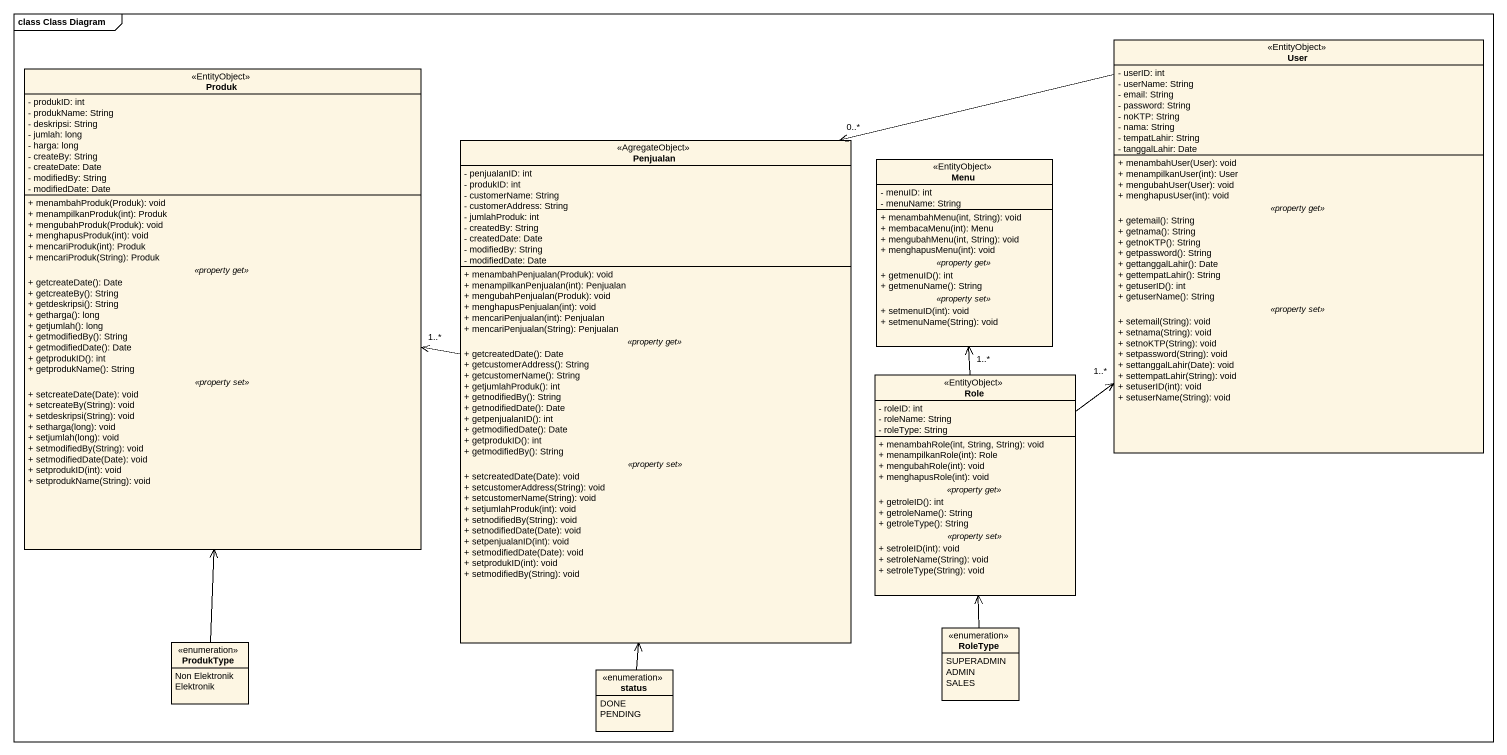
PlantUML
@startuml
mainframe class Class Diagram
hide circle
hide empty members
skinparam classAttributeIconSize 0
class User <<EntityObject>> {
  - userID: int
  - userName: String
  - email: String
  - password: String
  - noKTP: String
  - nama: String
  - tempatLahir: String
  - tanggalLahir: Date
  --
  + menambahUser(User): void
  + menampilkanUser(int): User
  + mengubahUser(User): void
  + menghapusUser(int): void
  .. <<property get>> ..
  + getemail(): String
  + getnama(): String
  + getnoKTP(): String
  + getpassword(): String
  + gettanggalLahir(): Date
  + gettempatLahir(): String
  + getuserID(): int
  + getuserName(): String
  .. <<property set>> ..
  + setemail(String): void
  + setnama(String): void
  + setnoKTP(String): void
  + setpassword(String): void
  + settanggalLahir(Date): void
  + settempatLahir(String): void
  + setuserID(int): void
  + setuserName(String): void
}
class Produk <<EntityObject>> {
  - produkID: int
  - produkName: String
  - deskripsi: String
  - jumlah: long
  - harga: long
  - createBy: String
  - createDate: Date
  - modifiedBy: String
  - modifiedDate: Date
  --
  + menambahProduk(Produk): void
  + menampilkanProduk(int): Produk
  + mengubahProduk(Produk): void
  + menghapusProduk(int): void
  + mencariProduk(int): Produk
  + mencariProduk(String): Produk
  .. <<property get>> ..
  + getcreateDate(): Date
  + getcreateBy(): String
  + getdeskripsi(): String
  + getharga(): long
  + getjumlah(): long
  + getmodifiedBy(): String
  + getmodifiedDate(): Date
  + getprodukID(): int
  + getprodukName(): String
  .. <<property set>> ..
  + setcreateDate(Date): void
  + setcreateBy(String): void
  + setdeskripsi(String): void
  + setharga(long): void
  + setjumlah(long): void
  + setmodifiedBy(String): void
  + setmodifiedDate(Date): void
  + setprodukID(int): void
  + setprodukName(String): void
}
class Penjualan <<AgregateObject>> {
  - penjualanID: int
  - produkID: int
  - customerName: String
  - customerAddress: String
  - jumlahProduk: int
  - createdBy: String
  - createdDate: Date
  - modifiedBy: String
  - modifiedDate: Date
  --
  + menambahPenjualan(Produk): void
  + menampilkanPenjualan(int): Penjualan
  + mengubahPenjualan(Produk): void
  + menghapusPenjualan(int): void
  + mencariPenjualan(int): Penjualan
  + mencariPenjualan(String): Penjualan
  .. <<property get>> ..
  + getcreatedDate(): Date
  + getcustomerAddress(): String
  + getcustomerName(): String
  + getjumlahProduk(): int
  + getnodifiedBy(): String
  + getnodifiedDate(): Date
  + getpenjualanID(): int
  + getmodifiedDate(): Date
  + getprodukID(): int
  + getmodifiedBy(): String
  .. <<property set>> ..
  + setcreatedDate(Date): void
  + setcustomerAddress(String): void
  + setcustomerName(String): void
  + setjumlahProduk(int): void
  + setnodifiedBy(String): void
  + setnodifiedDate(Date): void
  + setpenjualanID(int): void
  + setmodifiedDate(Date): void
  + setprodukID(int): void
  + setmodifiedBy(String): void
}
class Menu <<EntityObject>> {
  - menuID: int
  - menuName: String
  --
  + menambahMenu(int, String): void
  + membacaMenu(int): Menu
  + mengubahMenu(int, String): void
  + menghapusMenu(int): void
  .. <<property get>> ..
  + getmenuID(): int
  + getmenuName(): String
  .. <<property set>> ..
  + setmenuID(int): void
  + setmenuName(String): void
}
class Role <<EntityObject>> {
  - roleID: int
  - roleName: String
  - roleType: String
  --
  + menambahRole(int, String, String): void
  + menampilkanRole(int): Role
  + mengubahRole(int): void
  + menghapusRole(int): void
  .. <<property get>> ..
  + getroleID(): int
  + getroleName(): String
  + getroleType(): String
  .. <<property set>> ..
  + setroleID(int): void
  + setroleName(String): void
  + setroleType(String): void
}
enum ProdukType {
  Non Elektronik
  Elektronik
}
enum RoleType {
  SUPERADMIN
  ADMIN
  SALES
}
enum status {
  DONE
  PENDING
}
User -left-> "0..*" Penjualan
Penjualan -left-> "1..*" Produk
Role -up-> "1..*" User
Role -up-> "1..*" Menu
ProdukType -up-> Produk
RoleType -up-> Role
status -up-> Penjualan
@enduml
